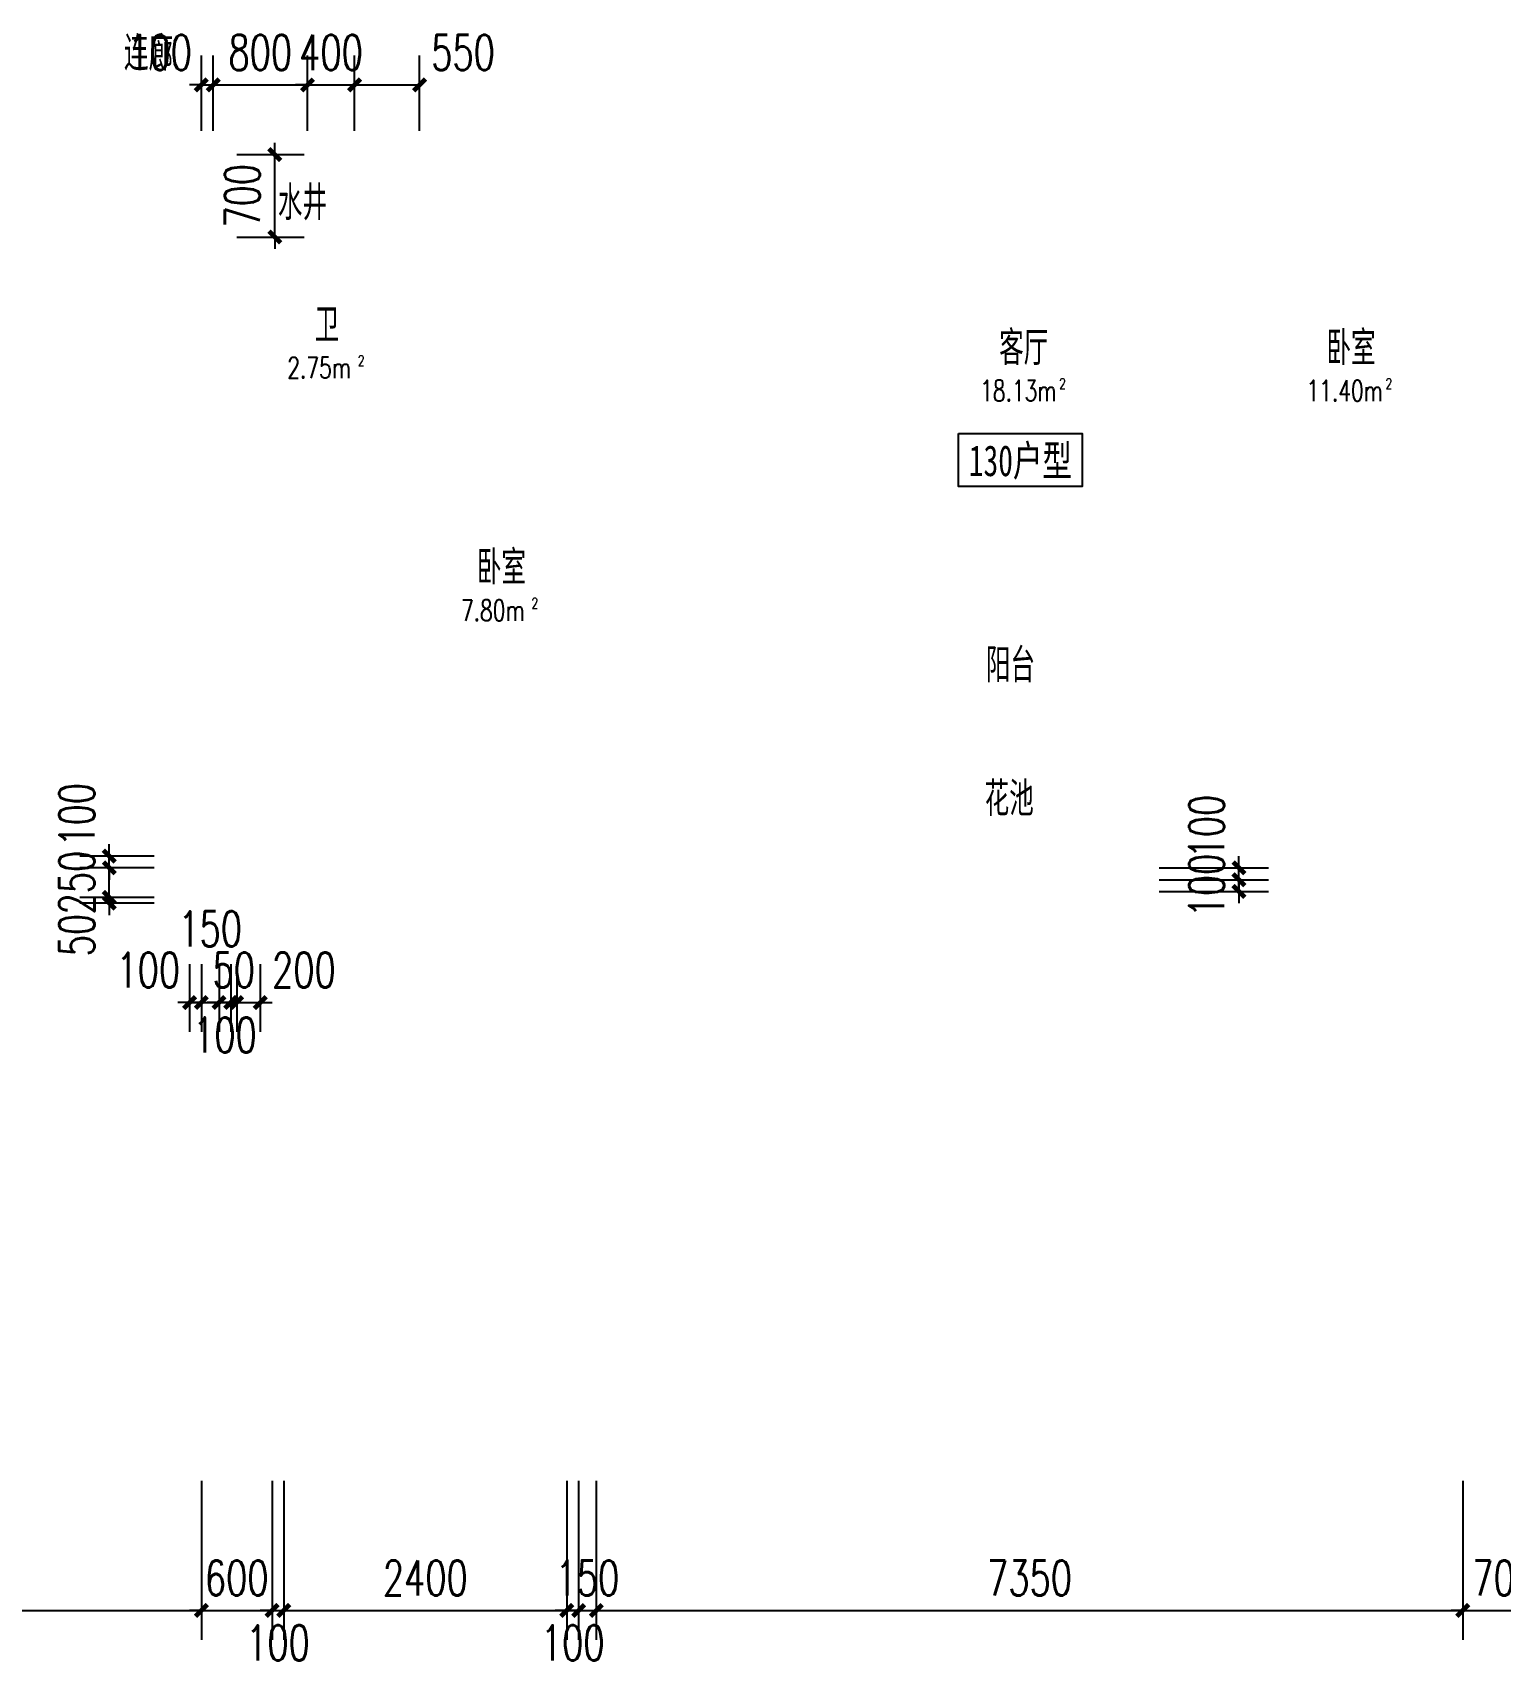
# Model space of a CAD drawing. Extents: x 41972 to 370663, y -1070170 to -56660.
# Drawn here: x 155765 to 168216, y -139010 to -125201 of the extents above; entities that cross this region are included whole.
import ezdxf
from ezdxf.enums import TextEntityAlignment as Align

# ---------------------------------------------------------------- set-up
doc = ezdxf.new("R2010")
doc.units = 0
doc.header["$LTSCALE"] = 1000
doc.header["$MEASUREMENT"] = 0
doc.layers.get('Defpoints').update_dxf_attribs({"color": 250})
for name, color, linetype in [('A-PUB_DIM_细部尺寸', 64, 'Continuous'), ('hxt-bzc$0$A-房间名称', 31, 'Continuous'), ('HXwz$0$A-房间名称', 31, 'Continuous')]:
    doc.layers.add(name, color=color, linetype=linetype)
doc.styles.add('_TCH_DIM_T3', font='SIMPLEX', dxfattribs={"width": 0.705882, "bigfont": 'GBCBIG.shx'})
doc.styles.add('hxt-bzc$0$_TCH_SPACE', font='SIMPLEX', dxfattribs={"bigfont": 'GBCBIG'})
doc.styles.add('HXwz$0$_TCH_SPACE', font='SIMPLEX', dxfattribs={"bigfont": 'GBCBIG'})
doc.styles.add('HXwz$0$TH-STYLE1', font='simhei.ttf', dxfattribs={"width": 0.7})
doc.dimstyles.new('_TCH_ARCH&&100', dxfattribs={"dimtxt": 297.5, "dimasz": 100, "dimexe": 250, "dimexo": 300, "dimgap": 126.25, "dimtad": 1, "dimdec": 0, "dimzin": 0, "dimdsep": 46, "dimtxsty": '_TCH_DIM_T3', "dimblk": 'ARCHTICK', "dimcen": 0.09, "dimclrt": 7, "dimazin": 2, "dimtfac": 1, "dimtdec": 0, "dimtix": 1, "dimtmove": 2, "dimatfit": 3, "dimfxl": 100, "dimtolj": 1, "dimtzin": 0, "dimarcsym": 0})

# ---------------------------------------------------------------- blocks, each defined once
blk = doc.blocks.new('_ArchTick')
at = {"color": 0, "linetype": 'ByBlock', "const_width": 0.4}
blk.add_lwpolyline([(-0.5, -0.5), (0.5, 0.5)], dxfattribs=at)
blk = doc.blocks.new('*D5509')
at = {"layer": 'A-PUB_DIM_细部尺寸', "color": 0, "lineweight": -2, "transparency": 16777216}
for p, q in [((157820, -162899), (157820, -162799)), ((157497, -162899), (158070, -162899)), ((157820, -163599), (157820, -162899)), ((157497, -163599), (158070, -163599)), ((157820, -163599), (157820, -163699))]:
    blk.add_line(p, q, dxfattribs=at)
at = {"layer": 'Defpoints', "color": 0, "transparency": 16777216}
for p in [(157197, -162899), (157820, -162899), (157197, -163599)]:
    blk.add_point(p, dxfattribs=at)
at = {"layer": 'A-PUB_DIM_细部尺寸', "color": 0, "lineweight": -2, "transparency": 16777216, "xscale": 100, "yscale": 100, "zscale": 100}
for p, rotation in [((157820, -162899), 270), ((157820, -163599), 90)]:
    blk.add_blockref('_ArchTick', p, dxfattribs=dict(at, rotation=rotation))
at = {"layer": 'A-PUB_DIM_细部尺寸', "color": 7, "transparency": 16777216, "insert": (157545, -163249), "char_height": 297.5, "attachment_point": 5, "rotation": 90, "style": '_TCH_DIM_T3'}
blk.add_mtext('\\A1;700', dxfattribs=at)
blk = doc.blocks.new('*D5519')
at = {"layer": 'A-PUB_DIM_细部尺寸', "color": 0, "lineweight": -2, "transparency": 16777216}
for p, q in [((153397, -174149), (153397, -175499)), ((157197, -174149), (157197, -175499)), ((153397, -175249), (157197, -175249))]:
    blk.add_line(p, q, dxfattribs=at)
at = {"layer": 'Defpoints', "color": 0, "transparency": 16777216}
for p in [(153397, -173849), (157197, -173849), (157197, -175249)]:
    blk.add_point(p, dxfattribs=at)
at = {"layer": 'A-PUB_DIM_细部尺寸', "color": 0, "lineweight": -2, "transparency": 16777216, "xscale": 100, "yscale": 100, "zscale": 100, "rotation": 180}
blk.add_blockref('_ArchTick', (153397, -175249), dxfattribs=at)
at = {"layer": 'A-PUB_DIM_细部尺寸', "color": 0, "lineweight": -2, "transparency": 16777216, "xscale": 100, "yscale": 100, "zscale": 100}
blk.add_blockref('_ArchTick', (157197, -175249), dxfattribs=at)
at = {"layer": 'A-PUB_DIM_细部尺寸', "color": 7, "transparency": 16777216, "insert": (155297, -174974), "char_height": 297.5, "attachment_point": 5, "style": '_TCH_DIM_T3'}
blk.add_mtext('\\A1;3800', dxfattribs=at)
blk = doc.blocks.new('*D5520')
at = {"layer": 'A-PUB_DIM_细部尺寸', "color": 0, "lineweight": -2, "transparency": 16777216}
for p, q in [((157197, -174149), (157197, -175499)), ((157797, -174149), (157797, -175499)), ((157197, -175249), (157097, -175249)), ((157197, -175249), (157797, -175249)), ((157797, -175249), (157897, -175249))]:
    blk.add_line(p, q, dxfattribs=at)
at = {"layer": 'Defpoints', "color": 0, "transparency": 16777216}
for p in [(157197, -173849), (157797, -173849), (157797, -175249)]:
    blk.add_point(p, dxfattribs=at)
at = {"layer": 'A-PUB_DIM_细部尺寸', "color": 0, "lineweight": -2, "transparency": 16777216, "xscale": 100, "yscale": 100, "zscale": 100}
blk.add_blockref('_ArchTick', (157197, -175249), dxfattribs=at)
at = {"layer": 'A-PUB_DIM_细部尺寸', "color": 0, "lineweight": -2, "transparency": 16777216, "xscale": 100, "yscale": 100, "zscale": 100, "rotation": 180}
blk.add_blockref('_ArchTick', (157797, -175249), dxfattribs=at)
at = {"layer": 'A-PUB_DIM_细部尺寸', "color": 7, "transparency": 16777216, "insert": (157497, -174974), "char_height": 297.5, "attachment_point": 5, "style": '_TCH_DIM_T3'}
blk.add_mtext('\\A1;600', dxfattribs=at)
blk = doc.blocks.new('*D5521')
at = {"layer": 'A-PUB_DIM_细部尺寸', "color": 0, "lineweight": -2, "transparency": 16777216}
for p, q in [((157797, -174149), (157797, -175499)), ((157897, -174149), (157897, -175499)), ((157797, -175249), (157697, -175249)), ((157797, -175249), (157897, -175249)), ((157897, -175249), (157997, -175249))]:
    blk.add_line(p, q, dxfattribs=at)
at = {"layer": 'Defpoints', "color": 0, "transparency": 16777216}
for p in [(157797, -173849), (157897, -173849), (157897, -175249)]:
    blk.add_point(p, dxfattribs=at)
at = {"layer": 'A-PUB_DIM_细部尺寸', "color": 0, "lineweight": -2, "transparency": 16777216, "xscale": 100, "yscale": 100, "zscale": 100}
blk.add_blockref('_ArchTick', (157797, -175249), dxfattribs=at)
at = {"layer": 'A-PUB_DIM_细部尺寸', "color": 0, "lineweight": -2, "transparency": 16777216, "xscale": 100, "yscale": 100, "zscale": 100, "rotation": 180}
blk.add_blockref('_ArchTick', (157897, -175249), dxfattribs=at)
at = {"layer": 'A-PUB_DIM_细部尺寸', "color": 7, "transparency": 16777216, "insert": (157847, -175524), "char_height": 297.5, "attachment_point": 5, "style": '_TCH_DIM_T3'}
blk.add_mtext('\\A1;100', dxfattribs=at)
blk = doc.blocks.new('*D5522')
at = {"layer": 'A-PUB_DIM_细部尺寸', "color": 0, "lineweight": -2, "transparency": 16777216}
for p, q in [((157897, -174149), (157897, -175499)), ((160297, -174149), (160297, -175499)), ((157897, -175249), (160297, -175249))]:
    blk.add_line(p, q, dxfattribs=at)
at = {"layer": 'Defpoints', "color": 0, "transparency": 16777216}
for p in [(157897, -173849), (160297, -173849), (160297, -175249)]:
    blk.add_point(p, dxfattribs=at)
at = {"layer": 'A-PUB_DIM_细部尺寸', "color": 0, "lineweight": -2, "transparency": 16777216, "xscale": 100, "yscale": 100, "zscale": 100, "rotation": 180}
blk.add_blockref('_ArchTick', (157897, -175249), dxfattribs=at)
at = {"layer": 'A-PUB_DIM_细部尺寸', "color": 0, "lineweight": -2, "transparency": 16777216, "xscale": 100, "yscale": 100, "zscale": 100}
blk.add_blockref('_ArchTick', (160297, -175249), dxfattribs=at)
at = {"layer": 'A-PUB_DIM_细部尺寸', "color": 7, "transparency": 16777216, "insert": (159097, -174974), "char_height": 297.5, "attachment_point": 5, "style": '_TCH_DIM_T3'}
blk.add_mtext('\\A1;2400', dxfattribs=at)
blk = doc.blocks.new('*D5523')
at = {"layer": 'A-PUB_DIM_细部尺寸', "color": 0, "lineweight": -2, "transparency": 16777216}
for p, q in [((160297, -174149), (160297, -175499)), ((160397, -174149), (160397, -175499)), ((160297, -175249), (160197, -175249)), ((160297, -175249), (160397, -175249)), ((160397, -175249), (160497, -175249))]:
    blk.add_line(p, q, dxfattribs=at)
at = {"layer": 'Defpoints', "color": 0, "transparency": 16777216}
for p in [(160297, -173849), (160397, -173849), (160397, -175249)]:
    blk.add_point(p, dxfattribs=at)
at = {"layer": 'A-PUB_DIM_细部尺寸', "color": 0, "lineweight": -2, "transparency": 16777216, "xscale": 100, "yscale": 100, "zscale": 100}
blk.add_blockref('_ArchTick', (160297, -175249), dxfattribs=at)
at = {"layer": 'A-PUB_DIM_细部尺寸', "color": 0, "lineweight": -2, "transparency": 16777216, "xscale": 100, "yscale": 100, "zscale": 100, "rotation": 180}
blk.add_blockref('_ArchTick', (160397, -175249), dxfattribs=at)
at = {"layer": 'A-PUB_DIM_细部尺寸', "color": 7, "transparency": 16777216, "insert": (160347, -175524), "char_height": 297.5, "attachment_point": 5, "style": '_TCH_DIM_T3'}
blk.add_mtext('\\A1;100', dxfattribs=at)
blk = doc.blocks.new('*D5524')
at = {"layer": 'A-PUB_DIM_细部尺寸', "color": 0, "lineweight": -2, "transparency": 16777216}
for p, q in [((160397, -174149), (160397, -175499)), ((160547, -174149), (160547, -175499)), ((160397, -175249), (160297, -175249)), ((160397, -175249), (160547, -175249)), ((160547, -175249), (160647, -175249))]:
    blk.add_line(p, q, dxfattribs=at)
at = {"layer": 'Defpoints', "color": 0, "transparency": 16777216}
for p in [(160397, -173849), (160547, -173849), (160547, -175249)]:
    blk.add_point(p, dxfattribs=at)
at = {"layer": 'A-PUB_DIM_细部尺寸', "color": 0, "lineweight": -2, "transparency": 16777216, "xscale": 100, "yscale": 100, "zscale": 100}
blk.add_blockref('_ArchTick', (160397, -175249), dxfattribs=at)
at = {"layer": 'A-PUB_DIM_细部尺寸', "color": 0, "lineweight": -2, "transparency": 16777216, "xscale": 100, "yscale": 100, "zscale": 100, "rotation": 180}
blk.add_blockref('_ArchTick', (160547, -175249), dxfattribs=at)
at = {"layer": 'A-PUB_DIM_细部尺寸', "color": 7, "transparency": 16777216, "insert": (160472, -174974), "char_height": 297.5, "attachment_point": 5, "style": '_TCH_DIM_T3'}
blk.add_mtext('\\A1;150', dxfattribs=at)
blk = doc.blocks.new('*D5525')
at = {"layer": 'A-PUB_DIM_细部尺寸', "color": 0, "lineweight": -2, "transparency": 16777216}
for p, q in [((160547, -174149), (160547, -175499)), ((167897, -174149), (167897, -175499)), ((160547, -175249), (167897, -175249))]:
    blk.add_line(p, q, dxfattribs=at)
at = {"layer": 'Defpoints', "color": 0, "transparency": 16777216}
for p in [(160547, -173849), (167897, -173849), (167897, -175249)]:
    blk.add_point(p, dxfattribs=at)
at = {"layer": 'A-PUB_DIM_细部尺寸', "color": 0, "lineweight": -2, "transparency": 16777216, "xscale": 100, "yscale": 100, "zscale": 100, "rotation": 180}
blk.add_blockref('_ArchTick', (160547, -175249), dxfattribs=at)
at = {"layer": 'A-PUB_DIM_细部尺寸', "color": 0, "lineweight": -2, "transparency": 16777216, "xscale": 100, "yscale": 100, "zscale": 100}
blk.add_blockref('_ArchTick', (167897, -175249), dxfattribs=at)
at = {"layer": 'A-PUB_DIM_细部尺寸', "color": 7, "transparency": 16777216, "insert": (164222, -174974), "char_height": 297.5, "attachment_point": 5, "style": '_TCH_DIM_T3'}
blk.add_mtext('\\A1;7350', dxfattribs=at)
blk = doc.blocks.new('*D5526')
at = {"layer": 'A-PUB_DIM_细部尺寸', "color": 0, "lineweight": -2, "transparency": 16777216}
for p, q in [((167897, -174149), (167897, -175499)), ((168597, -174149), (168597, -175499)), ((167897, -175249), (167797, -175249)), ((167897, -175249), (168597, -175249)), ((168597, -175249), (168697, -175249))]:
    blk.add_line(p, q, dxfattribs=at)
at = {"layer": 'Defpoints', "color": 0, "transparency": 16777216}
for p in [(167897, -173849), (168597, -173849), (168597, -175249)]:
    blk.add_point(p, dxfattribs=at)
at = {"layer": 'A-PUB_DIM_细部尺寸', "color": 0, "lineweight": -2, "transparency": 16777216, "xscale": 100, "yscale": 100, "zscale": 100}
blk.add_blockref('_ArchTick', (167897, -175249), dxfattribs=at)
at = {"layer": 'A-PUB_DIM_细部尺寸', "color": 0, "lineweight": -2, "transparency": 16777216, "xscale": 100, "yscale": 100, "zscale": 100, "rotation": 180}
blk.add_blockref('_ArchTick', (168597, -175249), dxfattribs=at)
at = {"layer": 'A-PUB_DIM_细部尺寸', "color": 7, "transparency": 16777216, "insert": (168247, -174974), "char_height": 297.5, "attachment_point": 5, "style": '_TCH_DIM_T3'}
blk.add_mtext('\\A1;700', dxfattribs=at)
blk = doc.blocks.new('*D5577')
at = {"layer": 'A-PUB_DIM_细部尺寸', "color": 0, "lineweight": -2, "transparency": 16777216}
for p, q in [((157197, -162699), (157197, -162058)), ((157297, -162699), (157297, -162058)), ((157197, -162308), (157097, -162308)), ((157197, -162308), (157297, -162308)), ((157297, -162308), (157397, -162308))]:
    blk.add_line(p, q, dxfattribs=at)
at = {"layer": 'Defpoints', "color": 0, "transparency": 16777216}
for p in [(157297, -162308), (157197, -162999), (157297, -162999)]:
    blk.add_point(p, dxfattribs=at)
at = {"layer": 'A-PUB_DIM_细部尺寸', "color": 0, "lineweight": -2, "transparency": 16777216, "xscale": 100, "yscale": 100, "zscale": 100}
blk.add_blockref('_ArchTick', (157197, -162308), dxfattribs=at)
at = {"layer": 'A-PUB_DIM_细部尺寸', "color": 0, "lineweight": -2, "transparency": 16777216, "xscale": 100, "yscale": 100, "zscale": 100, "rotation": 180}
blk.add_blockref('_ArchTick', (157297, -162308), dxfattribs=at)
at = {"layer": 'A-PUB_DIM_细部尺寸', "color": 7, "transparency": 16777216, "insert": (156847, -162033), "char_height": 297.5, "attachment_point": 5, "style": '_TCH_DIM_T3'}
blk.add_mtext('\\A1;100', dxfattribs=at)
blk = doc.blocks.new('*D5578')
at = {"layer": 'A-PUB_DIM_细部尺寸', "color": 0, "lineweight": -2, "transparency": 16777216}
for p, q in [((157297, -162699), (157297, -162058)), ((158097, -162699), (158097, -162058)), ((157297, -162308), (158097, -162308))]:
    blk.add_line(p, q, dxfattribs=at)
at = {"layer": 'Defpoints', "color": 0, "transparency": 16777216}
for p in [(158097, -162308), (157297, -162999), (158097, -162999)]:
    blk.add_point(p, dxfattribs=at)
at = {"layer": 'A-PUB_DIM_细部尺寸', "color": 0, "lineweight": -2, "transparency": 16777216, "xscale": 100, "yscale": 100, "zscale": 100, "rotation": 180}
blk.add_blockref('_ArchTick', (157297, -162308), dxfattribs=at)
at = {"layer": 'A-PUB_DIM_细部尺寸', "color": 0, "lineweight": -2, "transparency": 16777216, "xscale": 100, "yscale": 100, "zscale": 100}
blk.add_blockref('_ArchTick', (158097, -162308), dxfattribs=at)
at = {"layer": 'A-PUB_DIM_细部尺寸', "color": 7, "transparency": 16777216, "insert": (157697, -162033), "char_height": 297.5, "attachment_point": 5, "style": '_TCH_DIM_T3'}
blk.add_mtext('\\A1;800', dxfattribs=at)
blk = doc.blocks.new('*D5579')
at = {"layer": 'A-PUB_DIM_细部尺寸', "color": 0, "lineweight": -2, "transparency": 16777216}
for p, q in [((158097, -162699), (158097, -162058)), ((158497, -162699), (158497, -162058)), ((158097, -162308), (157997, -162308)), ((158097, -162308), (158497, -162308)), ((158497, -162308), (158597, -162308))]:
    blk.add_line(p, q, dxfattribs=at)
at = {"layer": 'Defpoints', "color": 0, "transparency": 16777216}
for p in [(158497, -162308), (158097, -162999), (158497, -162999)]:
    blk.add_point(p, dxfattribs=at)
at = {"layer": 'A-PUB_DIM_细部尺寸', "color": 0, "lineweight": -2, "transparency": 16777216, "xscale": 100, "yscale": 100, "zscale": 100}
blk.add_blockref('_ArchTick', (158097, -162308), dxfattribs=at)
at = {"layer": 'A-PUB_DIM_细部尺寸', "color": 0, "lineweight": -2, "transparency": 16777216, "xscale": 100, "yscale": 100, "zscale": 100, "rotation": 180}
blk.add_blockref('_ArchTick', (158497, -162308), dxfattribs=at)
at = {"layer": 'A-PUB_DIM_细部尺寸', "color": 7, "transparency": 16777216, "insert": (158297, -162033), "char_height": 297.5, "attachment_point": 5, "style": '_TCH_DIM_T3'}
blk.add_mtext('\\A1;400', dxfattribs=at)
blk = doc.blocks.new('*D5580')
at = {"layer": 'A-PUB_DIM_细部尺寸', "color": 0, "lineweight": -2, "transparency": 16777216}
for p, q in [((158497, -162699), (158497, -162058)), ((159047, -162699), (159047, -162058)), ((158497, -162308), (159047, -162308))]:
    blk.add_line(p, q, dxfattribs=at)
at = {"layer": 'Defpoints', "color": 0, "transparency": 16777216}
for p in [(159047, -162308), (158497, -162999), (159047, -162999)]:
    blk.add_point(p, dxfattribs=at)
at = {"layer": 'A-PUB_DIM_细部尺寸', "color": 0, "lineweight": -2, "transparency": 16777216, "xscale": 100, "yscale": 100, "zscale": 100, "rotation": 180}
blk.add_blockref('_ArchTick', (158497, -162308), dxfattribs=at)
at = {"layer": 'A-PUB_DIM_细部尺寸', "color": 0, "lineweight": -2, "transparency": 16777216, "xscale": 100, "yscale": 100, "zscale": 100}
blk.add_blockref('_ArchTick', (159047, -162308), dxfattribs=at)
at = {"layer": 'A-PUB_DIM_细部尺寸', "color": 7, "transparency": 16777216, "insert": (159417, -162033), "char_height": 297.5, "attachment_point": 5, "style": '_TCH_DIM_T3'}
blk.add_mtext('\\A1;550', dxfattribs=at)
blk = doc.blocks.new('HXwz$0$户型编号')
at = {"layer": 'HXwz$0$A-房间名称'}
blk.add_lwpolyline([(-700, 300), (700, 300), (700, -300), (-700, -300)], close=True, dxfattribs=at)
at = {"layer": 'HXwz$0$A-房间名称', "style": 'HXwz$0$TH-STYLE1', "width": 0.7}
blk.add_attdef('房间编号', text='', height=350, dxfattribs=at).set_placement((0, 0), align=Align.MIDDLE)
blk = doc.blocks.new('HXwz')
at = {"layer": 'HXwz$0$A-房间名称'}
ref = blk.add_blockref('HXwz$0$户型编号', (25647, 1159), dxfattribs=dict(at, xscale=0.7484399999999997, yscale=0.7484399999999997, zscale=0.7484399999999997))
ref.add_attrib('房间编号', '130户型', dxfattribs={"layer": '0', "height": 262, "style": 'HXwz$0$TH-STYLE1', "width": 0.7}).set_placement((25647, 1159), align=Align.MIDDLE)
at = {"layer": 'hxt-bzc$0$A-房间名称', "style": 'hxt-bzc$0$_TCH_SPACE'}
for s, p in [('连廊', (18044, 4464)), ('水井', (19349, 3196))]:
    blk.add_text(s, height=289.4, dxfattribs=at).set_placement(p)
at = {"layer": 'HXwz$0$A-房间名称', "style": 'HXwz$0$_TCH_SPACE'}
for s, height, p in [('卫', 289, (19661, 2160)), ('客厅', 289.4, (25467, 1965)), ('卧室', 289.4, (28243, 1965)), ('卧室', 289.4, (21037, 103)), ('阳台', 289.4, (25355, -726)), ('花池', 289.4, (25344, -1859))]:
    blk.add_text(s, height=height, dxfattribs=at).set_placement(p)
at = {"layer": 'HXwz$0$A-房间名称', "style": 'HXwz$0$_TCH_SPACE', "width": 0.705882}
for s, height, p in [('2.75m', 178.5, (19429, 1853)), ('2', 89.2, (20029, 1958)), ('18.13m', 178.5, (25305, 1658)), ('2', 89.2, (25977, 1763)), ('11.40m', 178.5, (28073, 1658)), ('2', 89.2, (28745, 1763)), ('7.80m', 178.5, (20902, -204)), ('2', 89.2, (21502, -99))]:
    blk.add_text(s, height=height, dxfattribs=at).set_placement(p)
blk = doc.blocks.new('*D6401')
at = {"layer": 'A-PUB_DIM_细部尺寸', "color": 0, "lineweight": -2, "transparency": 16777216}
for p, q in [((156797, -132537), (156166, -132537)), ((156416, -132537), (156416, -132437)), ((156416, -132587), (156416, -132537)), ((156797, -132587), (156166, -132587)), ((156416, -132587), (156416, -132687))]:
    blk.add_line(p, q, dxfattribs=at)
at = {"layer": 'Defpoints', "color": 0, "transparency": 16777216}
for p in [(156416, -132537), (157097, -132537), (157097, -132587)]:
    blk.add_point(p, dxfattribs=at)
at = {"layer": 'A-PUB_DIM_细部尺寸', "color": 0, "lineweight": -2, "transparency": 16777216, "xscale": 100, "yscale": 100, "zscale": 100}
for p, rotation in [((156416, -132537), 270), ((156416, -132587), 90)]:
    blk.add_blockref('_ArchTick', p, dxfattribs=dict(at, rotation=rotation))
at = {"layer": 'A-PUB_DIM_细部尺寸', "color": 7, "transparency": 16777216, "insert": (156141, -132857), "char_height": 297.5, "attachment_point": 5, "rotation": 90, "style": '_TCH_DIM_T3'}
blk.add_mtext('\\A1;50', dxfattribs=at)
blk = doc.blocks.new('*D6402')
at = {"layer": 'A-PUB_DIM_细部尺寸', "color": 0, "lineweight": -2, "transparency": 16777216}
for p, q in [((156797, -132287), (156166, -132287)), ((156416, -132287), (156416, -132187)), ((156416, -132537), (156416, -132287)), ((156797, -132537), (156166, -132537)), ((156416, -132537), (156416, -132637))]:
    blk.add_line(p, q, dxfattribs=at)
at = {"layer": 'Defpoints', "color": 0, "transparency": 16777216}
for p in [(156416, -132287), (157097, -132287), (157097, -132537)]:
    blk.add_point(p, dxfattribs=at)
at = {"layer": 'A-PUB_DIM_细部尺寸', "color": 0, "lineweight": -2, "transparency": 16777216, "xscale": 100, "yscale": 100, "zscale": 100}
for p, rotation in [((156416, -132287), 270), ((156416, -132537), 90)]:
    blk.add_blockref('_ArchTick', p, dxfattribs=dict(at, rotation=rotation))
at = {"layer": 'A-PUB_DIM_细部尺寸', "color": 7, "transparency": 16777216, "insert": (156141, -132412), "char_height": 297.5, "attachment_point": 5, "rotation": 90, "style": '_TCH_DIM_T3'}
blk.add_mtext('\\A1;250', dxfattribs=at)
blk = doc.blocks.new('*D6403')
at = {"layer": 'A-PUB_DIM_细部尺寸', "color": 0, "lineweight": -2, "transparency": 16777216}
for p, q in [((156416, -132187), (156416, -132087)), ((156797, -132187), (156166, -132187)), ((156797, -132287), (156166, -132287)), ((156416, -132287), (156416, -132187)), ((156416, -132287), (156416, -132387))]:
    blk.add_line(p, q, dxfattribs=at)
at = {"layer": 'Defpoints', "color": 0, "transparency": 16777216}
for p in [(156416, -132187), (157097, -132187), (157097, -132287)]:
    blk.add_point(p, dxfattribs=at)
at = {"layer": 'A-PUB_DIM_细部尺寸', "color": 0, "lineweight": -2, "transparency": 16777216, "xscale": 100, "yscale": 100, "zscale": 100}
for p, rotation in [((156416, -132187), 270), ((156416, -132287), 90)]:
    blk.add_blockref('_ArchTick', p, dxfattribs=dict(at, rotation=rotation))
at = {"layer": 'A-PUB_DIM_细部尺寸', "color": 7, "transparency": 16777216, "insert": (156141, -131837), "char_height": 297.5, "attachment_point": 5, "rotation": 90, "style": '_TCH_DIM_T3'}
blk.add_mtext('\\A1;100', dxfattribs=at)
blk = doc.blocks.new('*D6404')
at = {"layer": 'A-PUB_DIM_细部尺寸', "color": 0, "lineweight": -2, "transparency": 16777216}
for p, q in [((157497, -133105), (157497, -133679)), ((157697, -133105), (157697, -133679)), ((157497, -133429), (157397, -133429)), ((157497, -133429), (157697, -133429)), ((157697, -133429), (157797, -133429))]:
    blk.add_line(p, q, dxfattribs=at)
at = {"layer": 'Defpoints', "color": 0, "transparency": 16777216}
for p in [(157497, -132805), (157697, -132805), (157697, -133429)]:
    blk.add_point(p, dxfattribs=at)
at = {"layer": 'A-PUB_DIM_细部尺寸', "color": 0, "lineweight": -2, "transparency": 16777216, "xscale": 100, "yscale": 100, "zscale": 100}
blk.add_blockref('_ArchTick', (157497, -133429), dxfattribs=at)
at = {"layer": 'A-PUB_DIM_细部尺寸', "color": 0, "lineweight": -2, "transparency": 16777216, "xscale": 100, "yscale": 100, "zscale": 100, "rotation": 180}
blk.add_blockref('_ArchTick', (157697, -133429), dxfattribs=at)
at = {"layer": 'A-PUB_DIM_细部尺寸', "color": 7, "transparency": 16777216, "insert": (158067, -133154), "char_height": 297.5, "attachment_point": 5, "style": '_TCH_DIM_T3'}
blk.add_mtext('\\A1;200', dxfattribs=at)
blk = doc.blocks.new('*D6405')
at = {"layer": 'A-PUB_DIM_细部尺寸', "color": 0, "lineweight": -2, "transparency": 16777216}
for p, q in [((157447, -133105), (157447, -133679)), ((157497, -133105), (157497, -133679)), ((157447, -133429), (157347, -133429)), ((157447, -133429), (157497, -133429)), ((157497, -133429), (157597, -133429))]:
    blk.add_line(p, q, dxfattribs=at)
at = {"layer": 'Defpoints', "color": 0, "transparency": 16777216}
for p in [(157447, -132805), (157497, -132805), (157497, -133429)]:
    blk.add_point(p, dxfattribs=at)
at = {"layer": 'A-PUB_DIM_细部尺寸', "color": 0, "lineweight": -2, "transparency": 16777216, "xscale": 100, "yscale": 100, "zscale": 100}
blk.add_blockref('_ArchTick', (157447, -133429), dxfattribs=at)
at = {"layer": 'A-PUB_DIM_细部尺寸', "color": 0, "lineweight": -2, "transparency": 16777216, "xscale": 100, "yscale": 100, "zscale": 100, "rotation": 180}
blk.add_blockref('_ArchTick', (157497, -133429), dxfattribs=at)
at = {"layer": 'A-PUB_DIM_细部尺寸', "color": 7, "transparency": 16777216, "insert": (157472, -133154), "char_height": 297.5, "attachment_point": 5, "style": '_TCH_DIM_T3'}
blk.add_mtext('\\A1;50', dxfattribs=at)
blk = doc.blocks.new('*D6406')
at = {"layer": 'A-PUB_DIM_细部尺寸', "color": 0, "lineweight": -2, "transparency": 16777216}
for p, q in [((157347, -133105), (157347, -133679)), ((157447, -133105), (157447, -133679)), ((157347, -133429), (157247, -133429)), ((157347, -133429), (157447, -133429)), ((157447, -133429), (157547, -133429))]:
    blk.add_line(p, q, dxfattribs=at)
at = {"layer": 'Defpoints', "color": 0, "transparency": 16777216}
for p in [(157347, -132805), (157447, -132805), (157447, -133429)]:
    blk.add_point(p, dxfattribs=at)
at = {"layer": 'A-PUB_DIM_细部尺寸', "color": 0, "lineweight": -2, "transparency": 16777216, "xscale": 100, "yscale": 100, "zscale": 100}
blk.add_blockref('_ArchTick', (157347, -133429), dxfattribs=at)
at = {"layer": 'A-PUB_DIM_细部尺寸', "color": 0, "lineweight": -2, "transparency": 16777216, "xscale": 100, "yscale": 100, "zscale": 100, "rotation": 180}
blk.add_blockref('_ArchTick', (157447, -133429), dxfattribs=at)
at = {"layer": 'A-PUB_DIM_细部尺寸', "color": 7, "transparency": 16777216, "insert": (157397, -133704), "char_height": 297.5, "attachment_point": 5, "style": '_TCH_DIM_T3'}
blk.add_mtext('\\A1;100', dxfattribs=at)
blk = doc.blocks.new('*D6407')
at = {"layer": 'A-PUB_DIM_细部尺寸', "color": 0, "lineweight": -2, "transparency": 16777216}
for p, q in [((157197, -133105), (157197, -133679)), ((157347, -133105), (157347, -133679)), ((157197, -133429), (157097, -133429)), ((157197, -133429), (157347, -133429)), ((157347, -133429), (157447, -133429))]:
    blk.add_line(p, q, dxfattribs=at)
at = {"layer": 'Defpoints', "color": 0, "transparency": 16777216}
for p in [(157197, -132805), (157347, -132805), (157347, -133429)]:
    blk.add_point(p, dxfattribs=at)
at = {"layer": 'A-PUB_DIM_细部尺寸', "color": 0, "lineweight": -2, "transparency": 16777216, "xscale": 100, "yscale": 100, "zscale": 100}
blk.add_blockref('_ArchTick', (157197, -133429), dxfattribs=at)
at = {"layer": 'A-PUB_DIM_细部尺寸', "color": 0, "lineweight": -2, "transparency": 16777216, "xscale": 100, "yscale": 100, "zscale": 100, "rotation": 180}
blk.add_blockref('_ArchTick', (157347, -133429), dxfattribs=at)
at = {"layer": 'A-PUB_DIM_细部尺寸', "color": 7, "transparency": 16777216, "insert": (157272, -132804), "char_height": 297.5, "attachment_point": 5, "style": '_TCH_DIM_T3'}
blk.add_mtext('\\A1;150', dxfattribs=at)
blk = doc.blocks.new('*D6408')
at = {"layer": 'A-PUB_DIM_细部尺寸', "color": 0, "lineweight": -2, "transparency": 16777216}
for p, q in [((157097, -133105), (157097, -133679)), ((157197, -133105), (157197, -133679)), ((157097, -133429), (156997, -133429)), ((157097, -133429), (157197, -133429)), ((157197, -133429), (157297, -133429))]:
    blk.add_line(p, q, dxfattribs=at)
at = {"layer": 'Defpoints', "color": 0, "transparency": 16777216}
for p in [(157097, -132805), (157197, -132805), (157197, -133429)]:
    blk.add_point(p, dxfattribs=at)
at = {"layer": 'A-PUB_DIM_细部尺寸', "color": 0, "lineweight": -2, "transparency": 16777216, "xscale": 100, "yscale": 100, "zscale": 100}
blk.add_blockref('_ArchTick', (157097, -133429), dxfattribs=at)
at = {"layer": 'A-PUB_DIM_细部尺寸', "color": 0, "lineweight": -2, "transparency": 16777216, "xscale": 100, "yscale": 100, "zscale": 100, "rotation": 180}
blk.add_blockref('_ArchTick', (157197, -133429), dxfattribs=at)
at = {"layer": 'A-PUB_DIM_细部尺寸', "color": 7, "transparency": 16777216, "insert": (156747, -133154), "char_height": 297.5, "attachment_point": 5, "style": '_TCH_DIM_T3'}
blk.add_mtext('\\A1;100', dxfattribs=at)
blk = doc.blocks.new('*D6438')
at = {"layer": 'A-PUB_DIM_细部尺寸', "color": 0, "lineweight": -2, "transparency": 16777216}
for p, q in [((165321, -132287), (166248, -132287)), ((165998, -132287), (165998, -132187)), ((165998, -132387), (165998, -132287)), ((165321, -132387), (166248, -132387)), ((165998, -132387), (165998, -132487))]:
    blk.add_line(p, q, dxfattribs=at)
at = {"layer": 'Defpoints', "color": 0, "transparency": 16777216}
for p in [(165021, -132287), (165998, -132287), (165021, -132387)]:
    blk.add_point(p, dxfattribs=at)
at = {"layer": 'A-PUB_DIM_细部尺寸', "color": 0, "lineweight": -2, "transparency": 16777216, "xscale": 100, "yscale": 100, "zscale": 100}
for p, rotation in [((165998, -132287), 270), ((165998, -132387), 90)]:
    blk.add_blockref('_ArchTick', p, dxfattribs=dict(at, rotation=rotation))
at = {"layer": 'A-PUB_DIM_细部尺寸', "color": 7, "transparency": 16777216, "insert": (165723, -131937), "char_height": 297.5, "attachment_point": 5, "rotation": 90, "style": '_TCH_DIM_T3'}
blk.add_mtext('\\A1;100', dxfattribs=at)
blk = doc.blocks.new('*D6439')
at = {"layer": 'A-PUB_DIM_细部尺寸', "color": 0, "lineweight": -2, "transparency": 16777216}
for p, q in [((165998, -132387), (165998, -132287)), ((165321, -132387), (166248, -132387)), ((165998, -132487), (165998, -132387)), ((165321, -132487), (166248, -132487)), ((165998, -132487), (165998, -132587))]:
    blk.add_line(p, q, dxfattribs=at)
at = {"layer": 'Defpoints', "color": 0, "transparency": 16777216}
for p in [(165021, -132387), (165998, -132387), (165021, -132487)]:
    blk.add_point(p, dxfattribs=at)
at = {"layer": 'A-PUB_DIM_细部尺寸', "color": 0, "lineweight": -2, "transparency": 16777216, "xscale": 100, "yscale": 100, "zscale": 100}
for p, rotation in [((165998, -132387), 270), ((165998, -132487), 90)]:
    blk.add_blockref('_ArchTick', p, dxfattribs=dict(at, rotation=rotation))
at = {"layer": 'A-PUB_DIM_细部尺寸', "color": 7, "transparency": 16777216, "insert": (165723, -132437), "char_height": 297.5, "attachment_point": 5, "rotation": 90, "style": '_TCH_DIM_T3'}
blk.add_mtext('\\A1;100', dxfattribs=at)
blk = doc.blocks.new('sdcc')
at = {"layer": 'A-PUB_DIM_细部尺寸'}
for base, p1, p2, picture, middle in [((157297, -162308), (157197, -162999.3), (157297, -162999.3), '*D5577', (156847, -162033)), ((159047, -162308), (158497.3, -162999.3), (159047, -162999.3), '*D5580', (159417, -162033)), ((157896.9, -175249.3), (157797, -173849.3), (157896.9, -173849.3), '*D5521', (157846.9, -175524.3)), ((160397, -175249.3), (160296.9, -173849.3), (160397, -173849.3), '*D5523', (160346.9, -175524.3))]:
    dim = blk.add_linear_dim(base=base, p1=p1, p2=p2, angle=0, dimstyle='_TCH_ARCH&&100', dxfattribs=at)
    dim.commit()
    dim.dimension.update_dxf_attribs({"geometry": picture, "text_midpoint": middle, "dimtype": 161})
for p1, p2, distance, picture, middle in [((157297, -162999.3), (158097, -162999.3), 691.4, '*D5578', (157697, -162033)), ((158097, -162999.3), (158497.3, -162999.3), 691.4, '*D5579', (158297.1, -162033)), ((157197, -163599.3), (157197, -162899.3), -623.2, '*D5509', (157545.2, -163249.3)), ((153397, -173849.3), (157197, -173849.3), -1400, '*D5519', (155297, -174974.3)), ((157197, -173849.3), (157797, -173849.3), -1400, '*D5520', (157497, -174974.3)), ((157896.9, -173849.3), (160296.9, -173849.3), -1400, '*D5522', (159096.9, -174974.3)), ((160397, -173849.3), (160547, -173849.3), -1400, '*D5524', (160472, -174974.3)), ((160547, -173849.3), (167897, -173849.3), -1400, '*D5525', (164222, -174974.3)), ((167897, -173849.3), (168597, -173849.3), -1400, '*D5526', (168247, -174974.3))]:
    dim = blk.add_aligned_dim(p1=p1, p2=p2, distance=distance, dimstyle='_TCH_ARCH&&100', dxfattribs=at)
    dim.commit()
    dim.dimension.update_dxf_attribs({"geometry": picture, "text_midpoint": middle})
blk = doc.blocks.new('7d')
at = {"layer": 'A-PUB_DIM_细部尺寸'}
for base, p1, p2, angle, picture, middle in [((156416.2, -132186.5), (157097, -132286.5), (157097, -132186.5), 90, '*D6403', (156141.2, -131836.5)), ((165998, -132286.5), (165020.8, -132386.5), (165020.8, -132286.5), 90, '*D6438', (165723, -131936.5)), ((156416.2, -132536.5), (157097, -132586.5), (157097, -132536.5), 90, '*D6401', (156141.2, -132856.5)), ((157347, -133428.8), (157197, -132805.4), (157347, -132805.4), 0, '*D6407', (157272, -132803.8)), ((157197, -133428.8), (157097, -132805.4), (157197, -132805.4), 0, '*D6408', (156747, -133153.8)), ((157447, -133428.8), (157347, -132805.4), (157447, -132805.4), 0, '*D6406', (157397, -133703.8)), ((157697, -133428.8), (157497, -132805.4), (157697, -132805.4), 0, '*D6404', (158067, -133153.8))]:
    dim = blk.add_linear_dim(base=base, p1=p1, p2=p2, angle=angle, dimstyle='_TCH_ARCH&&100', dxfattribs=at)
    dim.commit()
    dim.dimension.update_dxf_attribs({"geometry": picture, "text_midpoint": middle, "dimtype": 161})
for p1, p2, distance, picture, middle in [((157097, -132536.5), (157097, -132286.5), 680.8, '*D6402', (156141.2, -132411.5)), ((165020.8, -132486.5), (165020.8, -132386.5), -977.2, '*D6439', (165723, -132436.5)), ((157447, -132805.4), (157497, -132805.4), -623.4, '*D6405', (157472, -133153.8))]:
    dim = blk.add_aligned_dim(p1=p1, p2=p2, distance=distance, dimstyle='_TCH_ARCH&&100', dxfattribs=at)
    dim.commit()
    dim.dimension.update_dxf_attribs({"geometry": picture, "text_midpoint": middle})

msp = doc.modelspace()

# ---------------------------------------------------------------- block references
for name, p in [('sdcc', (0, 36663)), ('7d', (0, 0)), ('HXwz', (138497, -129987))]:
    msp.add_blockref(name, p)

doc.saveas('drawing.dxf')
